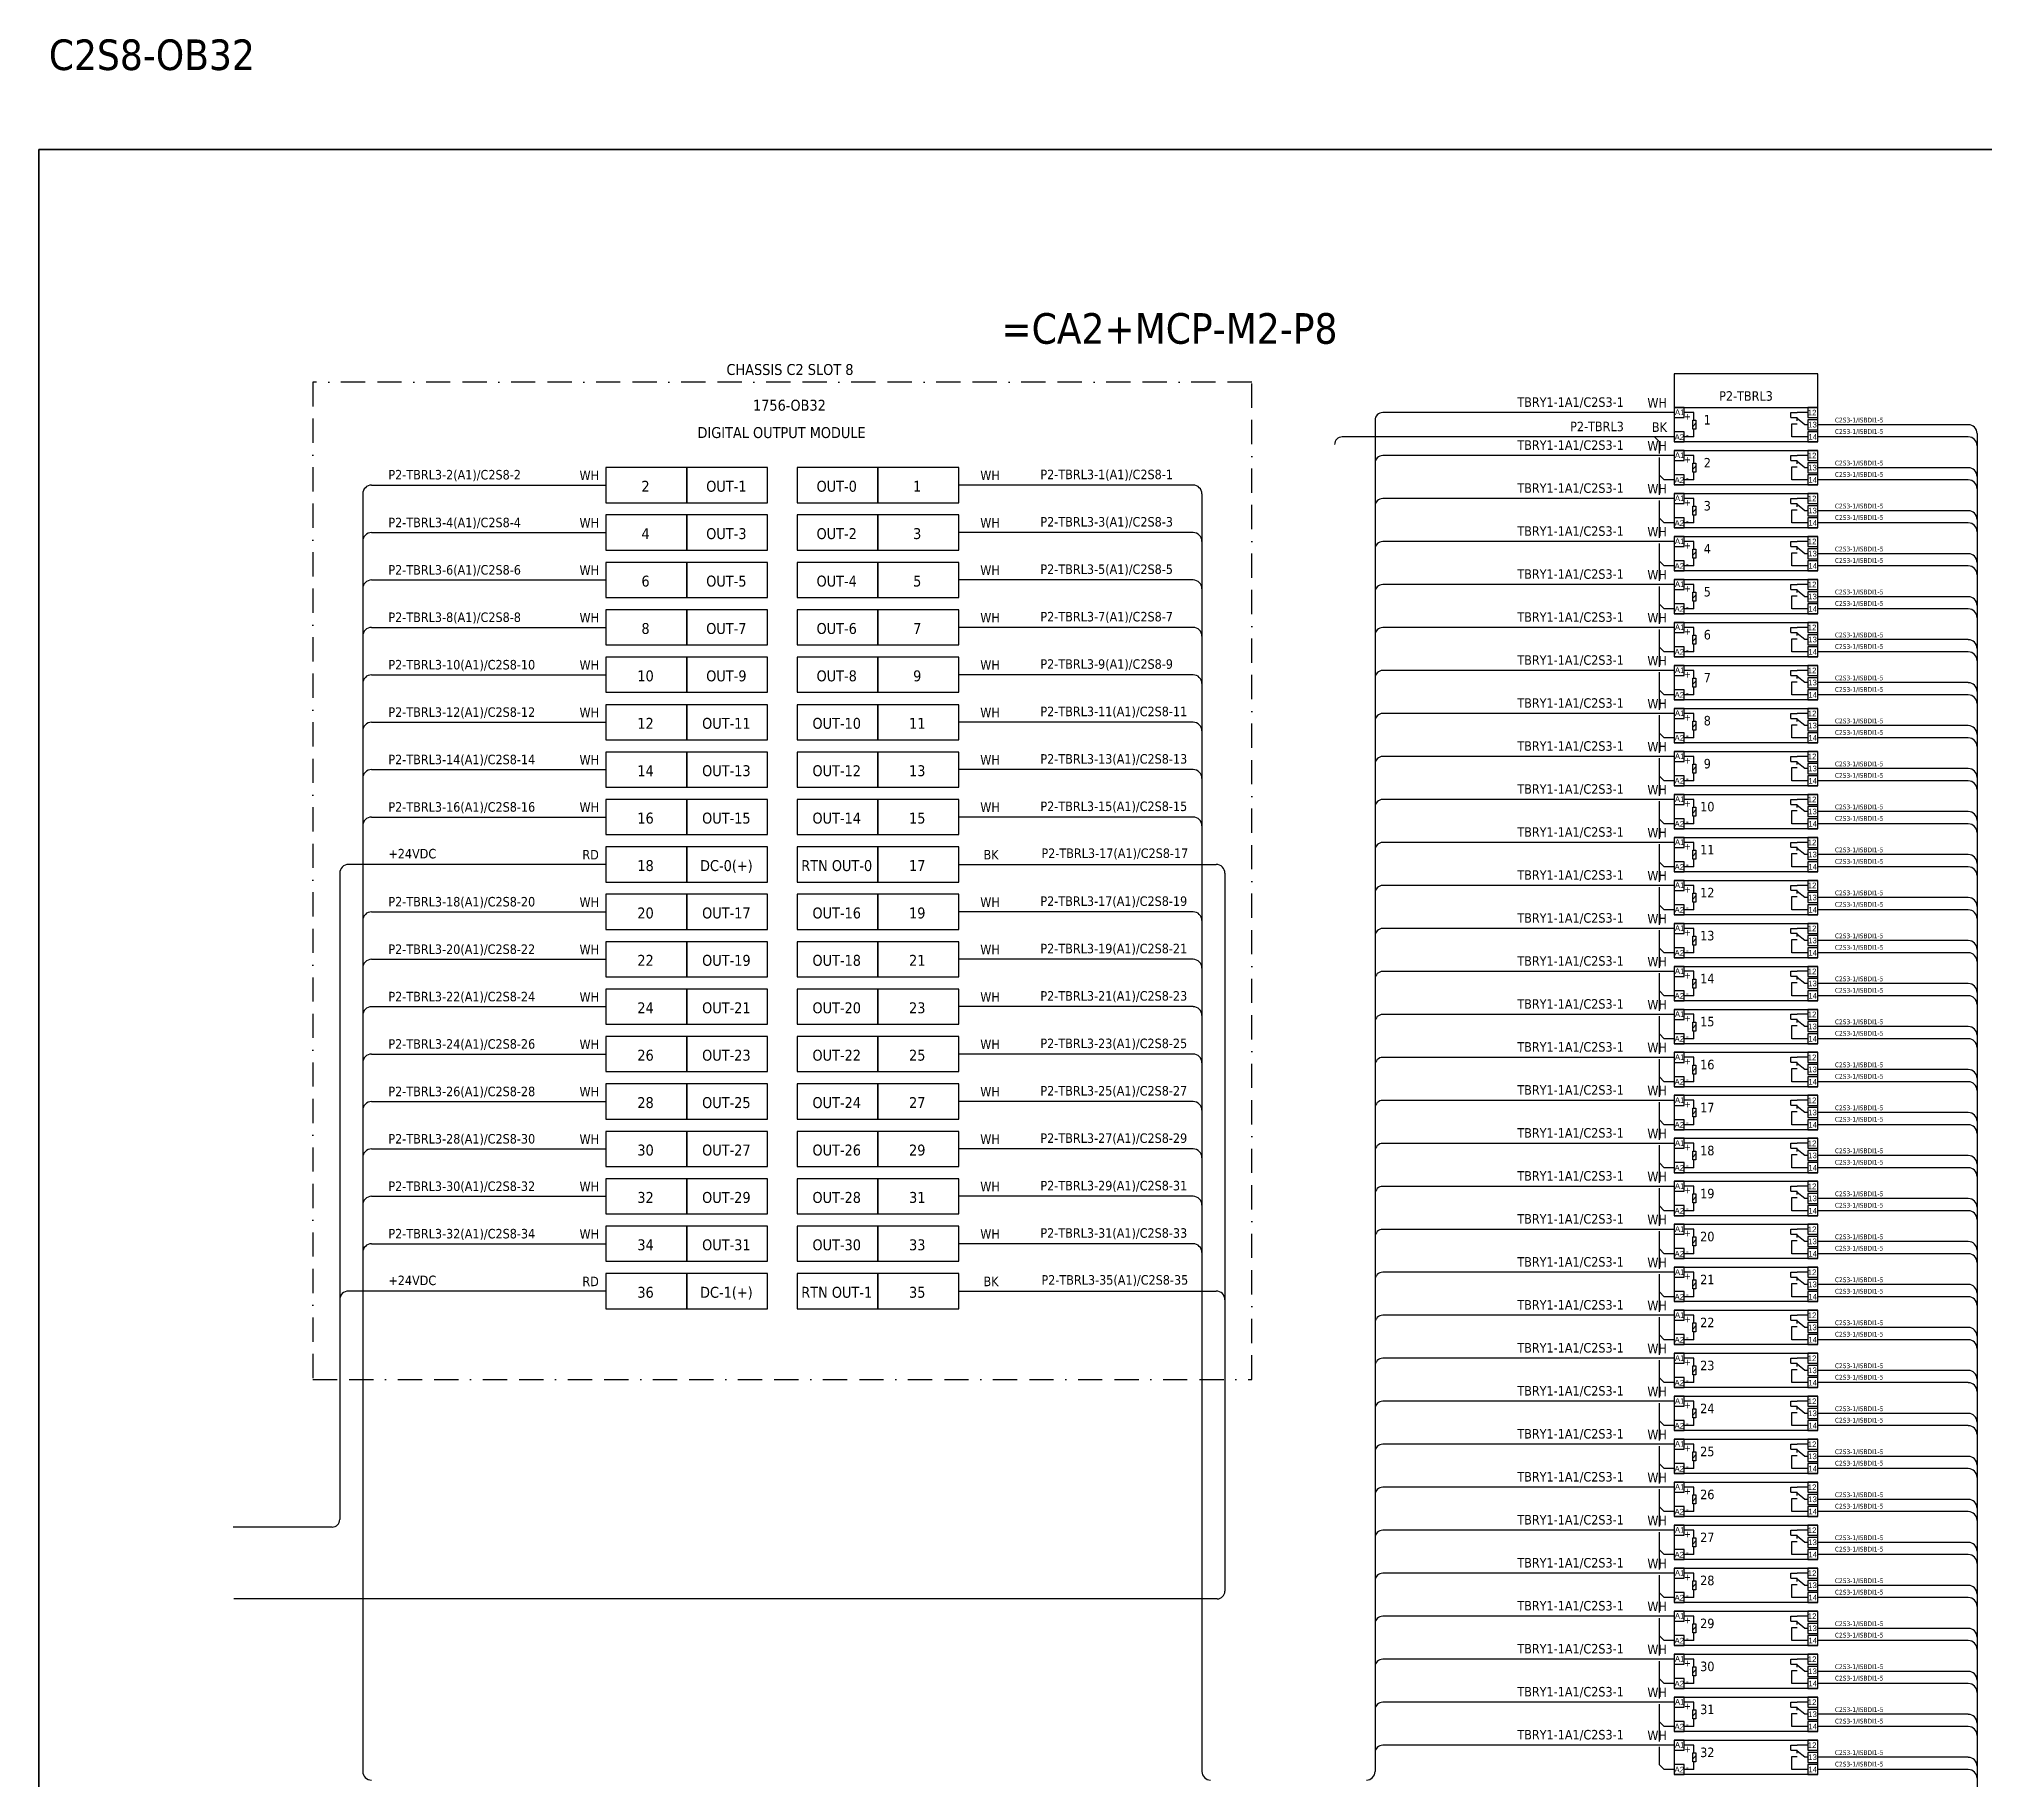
# Model space of a CAD drawing. Header units: millimetres. Extents: x 0 to 54213, y 0 to 2820.
# Drawn here: x 33546 to 35584, y 997 to 2820 of the extents above; entities that cross this region are included whole.
import ezdxf
from ezdxf.enums import TextEntityAlignment as Align

# ---------------------------------------------------------------- set-up
doc = ezdxf.new("R2010")
doc.units = ezdxf.units.MM
doc.linetypes.add('BORDERX2', pattern=[88.9, 25.4, -12.7, 25.4, -12.7, 0, -12.7])
doc.layers.add('HELPPOINT', color=7, linetype='Continuous')
doc.layers.add('x01001-FrameArea', color=2, linetype='BORDERX2')
doc.layers.add('IE-EQUIP', color=253, linetype='Continuous', lineweight=25)
doc.layers.add('IE-WIRE', color=7, linetype='Continuous', lineweight=25)
doc.styles.get("Standard").update_dxf_attribs({"font": 'arial.ttf'})
doc.styles.add('Tahoma', font='')
doc.styles.get('Tahoma').set_extended_font_data('Tahoma')

# ---------------------------------------------------------------- blocks, each defined once
blk = doc.blocks.new('xRY-SPDT-12')
at = {"color": 1, "ltscale": 25.4}
for p, q in [((0, 0), (0, -10.5)), ((10.4, 0), (0, 0)), ((0, 0), (150.3, 0)), ((0, 0), (0, -36)), ((10.4, -10.5), (10.4, 0)), ((140, 0), (140, -10.5)), ((150.3, 0), (140, 0)), ((150.3, -36), (150.3, 0)), ((150.3, -10.5), (150.3, 0)), ((150.3, -36), (150.3, 0)), ((0, -10.5), (10.4, -10.5)), ((20.7, -5.2), (10.4, -5.2)), ((22.8, -16.3), (19.4, -19.7)), ((20.7, -13.3), (20.7, -5.2)), ((122.2, -10.4), (122.2, -5.2)), ((122.2, -5.2), (128.9, -5.2)), ((122.2, -10.4), (128.9, -10.4)), ((123.2, -30.8), (123.2, -17)), ((123.2, -17), (128.9, -17)), ((140, -5.2), (128.9, -5.2)), ((128.9, -13.8), (128.9, -10.4)), ((136.9, -18), (128.9, -11.6)), ((140, -18), (136.9, -18)), ((140, -10.5), (150.3, -10.5)), ((140, -12.8), (140, -23.3)), ((150.3, -12.8), (140, -12.8)), ((150.3, -23.3), (150.3, -12.8)), ((0, -25.5), (0, -36)), ((10.4, -25.5), (0, -25.5)), ((0, -36), (10.4, -36)), ((150.3, -36), (0, -36)), ((10.4, -36), (10.4, -25.5)), ((20.7, -30.8), (10.4, -30.8)), ((20.7, -30.8), (20.7, -22.7)), ((140, -30.8), (123.2, -30.8)), ((140, -23.3), (150.3, -23.3)), ((140, -25.5), (140, -36)), ((150.3, -25.5), (140, -25.5)), ((140, -36), (150.3, -36)), ((150.3, -36), (150.3, -25.5))]:
    blk.add_line(p, q, dxfattribs=at)
blk.add_lwpolyline([(22.8, -22.7), (19.4, -22.7), (19.4, -13.3), (22.8, -13.3)], close=True, dxfattribs=at)
at = {"color": 1}
for s, p in [('A1', (5.8, -5)), ('12', (144.4, -5.3)), ('13', (144.8, -17.9)), ('A2', (5.4, -30.9)), ('14', (145, -30.8))]:
    blk.add_text(s, height=5.91, dxfattribs=at).set_placement(p, align=Align.MIDDLE_CENTER)
at = {"color": 1, "style": 'Tahoma'}
for s, p in [('+', (13.9, -9.3)), ('+', (13.9, -9.3)), ('-', (13.9, -28.2))]:
    blk.add_text(s, height=6.84, dxfattribs=at).set_placement(p, align=Align.MIDDLE_CENTER)
blk = doc.blocks.new('*U221')
at = {"layer": 'x01001-FrameArea'}
blk.add_blockref('xRY-SPDT-12', (-75.2, 18), dxfattribs=at)
blk = doc.blocks.new('*U231')
at = {"layer": 'x01001-FrameArea', "color": 0, "linetype": 'ByBlock', "lineweight": -2, "transparency": 16777216}
for p in [(0, 0), (0, -45), (0, -90), (0, -135), (0, -180), (0, -225), (0, -270), (0, -315), (0, -360), (0, -405), (0, -450), (0, -495), (0, -540), (0, -585), (0, -630), (0, -675), (0, -720), (0, -765), (0, -810), (0, -855), (0, -900), (0, -945), (0, -990), (0, -1035), (0, -1080), (0, -1125), (0, -1170), (0, -1215), (0, -1260), (0, -1305), (0, -1350), (0, -1395)]:
    blk.add_blockref('*U221', p, dxfattribs=at)
blk = doc.blocks.new('*U321')
at = {"color": 4, "style": 'Tahoma'}
for s, height, p in [('TBRY1-1A1/C2S3-1', 9.949, (36.2, -4.1)), ('WH', 9.95, (81.3, -4.8))]:
    blk.add_text(s, height=height, dxfattribs=at).set_placement(p, align=Align.RIGHT)
blk = doc.blocks.new('*U331')
at = {"layer": 'x01001-FrameArea', "color": 0, "linetype": 'ByBlock', "lineweight": -2, "transparency": 16777216}
for p in [(0, 0), (0, -45), (0, -90), (0, -135), (0, -180), (0, -225), (0, -270), (0, -315), (0, -360), (0, -405), (0, -450), (0, -495), (0, -540), (0, -585), (0, -630), (0, -675), (0, -720), (0, -765), (0, -810), (0, -855), (0, -900), (0, -945), (0, -990), (0, -1035), (0, -1080), (0, -1125), (0, -1170), (0, -1215), (0, -1260), (0, -1305), (0, -1350), (0, -1395)]:
    blk.add_blockref('*U321', p, dxfattribs=at)
blk = doc.blocks.new('*U361')
at = {"layer": 'IE-WIRE', "color": 4, "ltscale": 25.4}
for p, q in [((74.2, 7.2), (-83.4, 7.2)), ((74.2, -5.6), (-83.4, -5.6))]:
    blk.add_line(p, q, dxfattribs=at)
for centre in [(74.2, -2), (74.2, -14.8)]:
    blk.add_arc(centre, 9.17, 0, 90, dxfattribs=at)
at = {"color": 4, "style": 'Tahoma'}
for p in [(-65.4, 9.6), (-65.4, -2.4)]:
    blk.add_text('C2S3-1/ISBDI1-5', height=4.974, dxfattribs=at).set_placement(p)
blk = doc.blocks.new('*U371')
at = {"layer": 'x01001-FrameArea', "color": 0, "linetype": 'ByBlock', "lineweight": -2, "transparency": 16777216}
for p in [(0, 0), (0, -45), (0, -90), (0, -135), (0, -180), (0, -225), (0, -270), (0, -315), (0, -360), (0, -405), (0, -450), (0, -495), (0, -540), (0, -585), (0, -630), (0, -675), (0, -720), (0, -765), (0, -810), (0, -855), (0, -900), (0, -945), (0, -990), (0, -1035), (0, -1080), (0, -1125), (0, -1170), (0, -1215), (0, -1260), (0, -1305), (0, -1350), (0, -1395)]:
    blk.add_blockref('*U361', p, dxfattribs=at)

msp = doc.modelspace()

# ---------------------------------------------------------------- linework, layer by layer
for p, q in [((35237.7, 2403.2), (35242.7, 2398.2)), ((35242.7, 2385.8), (35242.7, 2398.2)), ((35242.7, 2342.5), (35242.7, 2381.8)), ((35247.7, 2358.2), (35242.7, 2363.2)), ((35258.1, 2358.2), (35247.7, 2358.2)), ((35242.7, 2297.5), (35242.7, 2336.8)), ((35247.7, 2313.2), (35242.7, 2318.2)), ((35258.1, 2313.2), (35247.7, 2313.2)), ((35242.7, 2252.5), (35242.7, 2291.8)), ((35247.7, 2268.2), (35242.7, 2273.2)), ((35258.1, 2268.2), (35247.7, 2268.2)), ((35242.7, 2207.5), (35242.7, 2246.8)), ((35247.7, 2223.2), (35242.7, 2228.2)), ((35258.1, 2223.2), (35247.7, 2223.2)), ((35242.7, 2162.5), (35242.7, 2201.8)), ((35247.7, 2178.2), (35242.7, 2183.2)), ((35258.1, 2178.2), (35247.7, 2178.2)), ((35242.7, 2117.5), (35242.7, 2156.8)), ((35247.7, 2133.2), (35242.7, 2138.2)), ((35258.1, 2133.2), (35247.7, 2133.2)), ((35242.7, 2072.5), (35242.7, 2111.8)), ((35247.7, 2088.2), (35242.7, 2093.2)), ((35258.1, 2088.2), (35247.7, 2088.2)), ((35242.7, 2027.5), (35242.7, 2066.8)), ((35247.7, 2043.2), (35242.7, 2048.2)), ((35258.1, 2043.2), (35247.7, 2043.2)), ((35242.7, 1982.5), (35242.7, 2021.8)), ((35247.7, 1998.2), (35242.7, 2003.2)), ((35258.1, 1998.2), (35247.7, 1998.2)), ((35242.7, 1937.5), (35242.7, 1976.8)), ((35247.7, 1953.2), (35242.7, 1958.2)), ((35258.1, 1953.2), (35247.7, 1953.2)), ((35242.7, 1892.5), (35242.7, 1931.8)), ((35247.7, 1908.2), (35242.7, 1913.2)), ((35258.1, 1908.2), (35247.7, 1908.2)), ((35242.7, 1847.5), (35242.7, 1886.8)), ((35247.7, 1863.2), (35242.7, 1868.2)), ((35258.1, 1863.2), (35247.7, 1863.2)), ((35242.7, 1802.5), (35242.7, 1841.8)), ((35247.7, 1818.2), (35242.7, 1823.2)), ((35258.1, 1818.2), (35247.7, 1818.2)), ((35242.7, 1757.5), (35242.7, 1796.8)), ((35247.7, 1773.2), (35242.7, 1778.2)), ((35258.1, 1773.2), (35247.7, 1773.2)), ((35242.7, 1712.5), (35242.7, 1751.8)), ((35247.7, 1728.2), (35242.7, 1733.2)), ((35258.1, 1728.2), (35247.7, 1728.2)), ((35242.7, 1667.5), (35242.7, 1706.8)), ((35247.7, 1683.2), (35242.7, 1688.2)), ((35258.1, 1683.2), (35247.7, 1683.2)), ((35242.7, 1622.5), (35242.7, 1661.8)), ((35247.7, 1638.2), (35242.7, 1643.2)), ((35258.1, 1638.2), (35247.7, 1638.2)), ((35242.7, 1577.5), (35242.7, 1616.8)), ((35247.7, 1593.2), (35242.7, 1598.2)), ((35258.1, 1593.2), (35247.7, 1593.2)), ((35242.7, 1532.5), (35242.7, 1571.8)), ((35247.7, 1548.2), (35242.7, 1553.2)), ((35258.1, 1548.2), (35247.7, 1548.2)), ((35242.7, 1487.5), (35242.7, 1526.8)), ((35247.7, 1503.2), (35242.7, 1508.2)), ((35258.1, 1503.2), (35247.7, 1503.2)), ((35242.7, 1442.5), (35242.7, 1481.8)), ((35247.7, 1458.2), (35242.7, 1463.2)), ((35258.1, 1458.2), (35247.7, 1458.2)), ((35242.7, 1397.5), (35242.7, 1436.8)), ((35247.7, 1413.2), (35242.7, 1418.2)), ((35258.1, 1413.2), (35247.7, 1413.2)), ((35242.7, 1352.5), (35242.7, 1391.8)), ((35247.7, 1368.2), (35242.7, 1373.2)), ((35258.1, 1368.2), (35247.7, 1368.2)), ((35242.7, 1307.5), (35242.7, 1346.8)), ((35247.7, 1323.2), (35242.7, 1328.2)), ((35258.1, 1323.2), (35247.7, 1323.2)), ((35242.7, 1262.5), (35242.7, 1301.8)), ((35247.7, 1278.2), (35242.7, 1283.2)), ((35258.1, 1278.2), (35247.7, 1278.2)), ((35242.7, 1217.5), (35242.7, 1256.8)), ((35247.7, 1233.2), (35242.7, 1238.2)), ((35258.1, 1233.2), (35247.7, 1233.2)), ((35242.7, 1172.5), (35242.7, 1211.8)), ((35247.7, 1188.2), (35242.7, 1193.2)), ((35258.1, 1188.2), (35247.7, 1188.2)), ((35242.7, 1127.5), (35242.7, 1166.8)), ((35247.7, 1143.2), (35242.7, 1148.2)), ((35258.1, 1143.2), (35247.7, 1143.2)), ((35242.7, 1082.5), (35242.7, 1121.8)), ((35247.7, 1098.2), (35242.7, 1103.2)), ((35258.1, 1098.2), (35247.7, 1098.2)), ((35242.7, 1037.5), (35242.7, 1076.8)), ((35247.7, 1053.2), (35242.7, 1058.2)), ((35258.1, 1053.2), (35247.7, 1053.2)), ((35242.7, 1013.2), (35242.7, 1031.8)), ((35247.7, 1008.2), (35242.7, 1013.2)), ((35258.1, 1008.2), (35247.7, 1008.2))]:
    msp.add_line(p, q)
at = {"color": 1, "ltscale": 25.4}
for p, q in [((34139.8, 1955.7), (33870.4, 1955.7)), ((33861.3, 1946.5), (33861.3, 1270))]:
    msp.add_line(p, q, dxfattribs=at)
at = {"color": 4, "ltscale": 25.4}
msp.add_lwpolyline([(35258.1, 2434), (35408.4, 2434), (35408.4, 2469.2), (35258.1, 2469.2)], close=True, dxfattribs=at)
at = {"color": 1, "ltscale": 25.4}
msp.add_arc((33870.4, 1946.5), 9.14, 90, 180, dxfattribs=at)
at = {"layer": 'HELPPOINT', "color": 4, "lineweight": 35}
for p, q in [((33546.4, 0), (33546.4, 2704.2)), ((33546.4, 2704.2), (37439.7, 2704.2)), ((33546.4, 0), (33546.4, 2704.2)), ((33546.4, 2704.2), (37439.7, 2704.2))]:
    msp.add_line(p, q, dxfattribs=at)
at = {"layer": 'IE-EQUIP', "linetype": 'Continuous', "ltscale": 25.4}
for points in [[(34139.8, 2334.4), (34224.5, 2334.4), (34224.5, 2371.1), (34139.8, 2371.1)], [(34224.5, 2334.4), (34309.1, 2334.4), (34309.1, 2371.1), (34224.5, 2371.1)], [(34340, 2334.4), (34424.6, 2334.4), (34424.6, 2371.1), (34340, 2371.1)], [(34424.6, 2334.4), (34509.3, 2334.4), (34509.3, 2371.1), (34424.6, 2371.1)], [(34139.8, 2284.8), (34224.5, 2284.8), (34224.5, 2321.5), (34139.8, 2321.5)], [(34224.5, 2284.8), (34309.1, 2284.8), (34309.1, 2321.5), (34224.5, 2321.5)], [(34340, 2284.8), (34424.6, 2284.8), (34424.6, 2321.5), (34340, 2321.5)], [(34424.6, 2284.8), (34509.3, 2284.8), (34509.3, 2321.5), (34424.6, 2321.5)], [(34139.8, 2235.1), (34224.5, 2235.1), (34224.5, 2271.8), (34139.8, 2271.8)], [(34224.5, 2235.1), (34309.1, 2235.1), (34309.1, 2271.8), (34224.5, 2271.8)], [(34340, 2235.1), (34424.6, 2235.1), (34424.6, 2271.8), (34340, 2271.8)], [(34424.6, 2235.1), (34509.3, 2235.1), (34509.3, 2271.8), (34424.6, 2271.8)], [(34139.8, 2185.5), (34224.5, 2185.5), (34224.5, 2222.2), (34139.8, 2222.2)], [(34224.5, 2185.5), (34309.1, 2185.5), (34309.1, 2222.2), (34224.5, 2222.2)], [(34340, 2185.5), (34424.6, 2185.5), (34424.6, 2222.2), (34340, 2222.2)], [(34424.6, 2185.5), (34509.3, 2185.5), (34509.3, 2222.2), (34424.6, 2222.2)], [(34139.8, 2135.9), (34224.5, 2135.9), (34224.5, 2172.6), (34139.8, 2172.6)], [(34224.5, 2135.9), (34309.1, 2135.9), (34309.1, 2172.6), (34224.5, 2172.6)], [(34340, 2135.9), (34424.6, 2135.9), (34424.6, 2172.6), (34340, 2172.6)], [(34424.6, 2135.9), (34509.3, 2135.9), (34509.3, 2172.6), (34424.6, 2172.6)], [(34139.8, 2086.2), (34224.5, 2086.2), (34224.5, 2122.9), (34139.8, 2122.9)], [(34224.5, 2086.2), (34309.1, 2086.2), (34309.1, 2122.9), (34224.5, 2122.9)], [(34340, 2086.2), (34424.6, 2086.2), (34424.6, 2122.9), (34340, 2122.9)], [(34424.6, 2086.2), (34509.3, 2086.2), (34509.3, 2122.9), (34424.6, 2122.9)], [(34139.8, 2036.6), (34224.5, 2036.6), (34224.5, 2073.3), (34139.8, 2073.3)], [(34224.5, 2036.6), (34309.1, 2036.6), (34309.1, 2073.3), (34224.5, 2073.3)], [(34340, 2036.6), (34424.6, 2036.6), (34424.6, 2073.3), (34340, 2073.3)], [(34424.6, 2036.6), (34509.3, 2036.6), (34509.3, 2073.3), (34424.6, 2073.3)], [(34139.8, 1987), (34224.5, 1987), (34224.5, 2023.7), (34139.8, 2023.7)], [(34224.5, 1987), (34309.1, 1987), (34309.1, 2023.7), (34224.5, 2023.7)], [(34340, 1987), (34424.6, 1987), (34424.6, 2023.7), (34340, 2023.7)], [(34424.6, 1987), (34509.3, 1987), (34509.3, 2023.7), (34424.6, 2023.7)], [(34139.8, 1937.3), (34224.5, 1937.3), (34224.5, 1974), (34139.8, 1974)], [(34224.5, 1937.3), (34309.1, 1937.3), (34309.1, 1974), (34224.5, 1974)], [(34340, 1937.3), (34424.6, 1937.3), (34424.6, 1974), (34340, 1974)], [(34424.6, 1937.3), (34509.3, 1937.3), (34509.3, 1974), (34424.6, 1974)], [(34139.8, 1887.7), (34224.5, 1887.7), (34224.5, 1924.4), (34139.8, 1924.4)], [(34224.5, 1887.7), (34309.1, 1887.7), (34309.1, 1924.4), (34224.5, 1924.4)], [(34340, 1887.7), (34424.6, 1887.7), (34424.6, 1924.4), (34340, 1924.4)], [(34424.6, 1887.7), (34509.3, 1887.7), (34509.3, 1924.4), (34424.6, 1924.4)], [(34139.8, 1838.1), (34224.5, 1838.1), (34224.5, 1874.8), (34139.8, 1874.8)], [(34224.5, 1838.1), (34309.1, 1838.1), (34309.1, 1874.8), (34224.5, 1874.8)], [(34340, 1838.1), (34424.6, 1838.1), (34424.6, 1874.8), (34340, 1874.8)], [(34424.6, 1838.1), (34509.3, 1838.1), (34509.3, 1874.8), (34424.6, 1874.8)], [(34139.8, 1788.4), (34224.5, 1788.4), (34224.5, 1825.1), (34139.8, 1825.1)], [(34224.5, 1788.4), (34309.1, 1788.4), (34309.1, 1825.1), (34224.5, 1825.1)], [(34340, 1788.4), (34424.6, 1788.4), (34424.6, 1825.1), (34340, 1825.1)], [(34424.6, 1788.4), (34509.3, 1788.4), (34509.3, 1825.1), (34424.6, 1825.1)], [(34139.8, 1738.8), (34224.5, 1738.8), (34224.5, 1775.5), (34139.8, 1775.5)], [(34224.5, 1738.8), (34309.1, 1738.8), (34309.1, 1775.5), (34224.5, 1775.5)], [(34340, 1738.8), (34424.6, 1738.8), (34424.6, 1775.5), (34340, 1775.5)], [(34424.6, 1738.8), (34509.3, 1738.8), (34509.3, 1775.5), (34424.6, 1775.5)], [(34139.8, 1689.2), (34224.5, 1689.2), (34224.5, 1725.9), (34139.8, 1725.9)], [(34224.5, 1689.2), (34309.1, 1689.2), (34309.1, 1725.9), (34224.5, 1725.9)], [(34340, 1689.2), (34424.6, 1689.2), (34424.6, 1725.9), (34340, 1725.9)], [(34424.6, 1689.2), (34509.3, 1689.2), (34509.3, 1725.9), (34424.6, 1725.9)], [(34139.8, 1639.5), (34224.5, 1639.5), (34224.5, 1676.2), (34139.8, 1676.2)], [(34224.5, 1639.5), (34309.1, 1639.5), (34309.1, 1676.2), (34224.5, 1676.2)], [(34340, 1639.5), (34424.6, 1639.5), (34424.6, 1676.2), (34340, 1676.2)], [(34424.6, 1639.5), (34509.3, 1639.5), (34509.3, 1676.2), (34424.6, 1676.2)], [(34139.8, 1589.9), (34224.5, 1589.9), (34224.5, 1626.6), (34139.8, 1626.6)], [(34224.5, 1589.9), (34309.1, 1589.9), (34309.1, 1626.6), (34224.5, 1626.6)], [(34340, 1589.9), (34424.6, 1589.9), (34424.6, 1626.6), (34340, 1626.6)], [(34424.6, 1589.9), (34509.3, 1589.9), (34509.3, 1626.6), (34424.6, 1626.6)], [(34139.8, 1540.3), (34224.5, 1540.3), (34224.5, 1577), (34139.8, 1577)], [(34224.5, 1540.3), (34309.1, 1540.3), (34309.1, 1577), (34224.5, 1577)], [(34340, 1540.3), (34424.6, 1540.3), (34424.6, 1577), (34340, 1577)], [(34424.6, 1540.3), (34509.3, 1540.3), (34509.3, 1577), (34424.6, 1577)], [(34139.8, 1490.6), (34224.5, 1490.6), (34224.5, 1527.3), (34139.8, 1527.3)], [(34224.5, 1490.6), (34309.1, 1490.6), (34309.1, 1527.3), (34224.5, 1527.3)], [(34340, 1490.6), (34424.6, 1490.6), (34424.6, 1527.3), (34340, 1527.3)], [(34424.6, 1490.6), (34509.3, 1490.6), (34509.3, 1527.3), (34424.6, 1527.3)]]:
    msp.add_lwpolyline(points, close=True, dxfattribs=at)
at = {"layer": 'IE-WIRE', "color": 4, "ltscale": 25.4}
for p, q in [((35258.1, 2428.7), (34953, 2428.7)), ((34945, 2420.7), (34945, 1006.3)), ((35575.2, 2406.8), (35575.2, 927.2)), ((35258.1, 2383.7), (34953, 2383.7)), ((33885.4, 2343.6), (33885.4, 1006.3)), ((33894.6, 2352.7), (34139.8, 2352.7)), ((34754.6, 2352.7), (34509.3, 2352.7)), ((34763.7, 2343.6), (34763.7, 1006.3)), ((35258.1, 2338.7), (34953, 2338.7)), ((33894.6, 2303.1), (34139.8, 2303.1)), ((34754.6, 2303.1), (34509.3, 2303.1)), ((35258.1, 2293.7), (34953, 2293.7)), ((33894.6, 2253.5), (34139.8, 2253.5)), ((34754.6, 2253.5), (34509.3, 2253.5)), ((35258.1, 2248.7), (34953, 2248.7)), ((33894.6, 2203.8), (34139.8, 2203.8)), ((34754.6, 2203.8), (34509.3, 2203.8)), ((35258.1, 2203.7), (34953, 2203.7)), ((33894.6, 2154.2), (34139.8, 2154.2)), ((34754.6, 2154.2), (34509.3, 2154.2)), ((35258.1, 2158.7), (34953, 2158.7)), ((33894.6, 2104.6), (34139.8, 2104.6)), ((34754.6, 2104.6), (34509.3, 2104.6)), ((35258.1, 2113.7), (34953, 2113.7)), ((35258.1, 2068.7), (34953, 2068.7)), ((33894.6, 2055), (34139.8, 2055)), ((34754.6, 2055), (34509.3, 2055)), ((35258.1, 2023.7), (34953, 2023.7)), ((33894.6, 2005.3), (34139.8, 2005.3)), ((34754.6, 2005.3), (34509.3, 2005.3)), ((35258.1, 1978.7), (34953, 1978.7)), ((35258.1, 1933.7), (34953, 1933.7)), ((33894.6, 1906.1), (34139.8, 1906.1)), ((34754.6, 1906.1), (34509.3, 1906.1)), ((35258.1, 1888.7), (34953, 1888.7)), ((33894.6, 1856.4), (34139.8, 1856.4)), ((34754.6, 1856.4), (34509.3, 1856.4)), ((35258.1, 1843.7), (34953, 1843.7)), ((33894.6, 1806.8), (34139.8, 1806.8)), ((34754.6, 1806.8), (34509.3, 1806.8)), ((35258.1, 1798.7), (34953, 1798.7)), ((33894.6, 1757.2), (34139.8, 1757.2)), ((34754.6, 1757.2), (34509.3, 1757.2)), ((35258.1, 1753.7), (34953, 1753.7)), ((33894.6, 1707.5), (34139.8, 1707.5)), ((34754.6, 1707.5), (34509.3, 1707.5)), ((35258.1, 1708.7), (34953, 1708.7)), ((33894.6, 1657.9), (34139.8, 1657.9)), ((34754.6, 1657.9), (34509.3, 1657.9)), ((35258.1, 1663.7), (34953, 1663.7)), ((35258.1, 1618.7), (34953, 1618.7)), ((33894.6, 1608.3), (34139.8, 1608.3)), ((34754.6, 1608.3), (34509.3, 1608.3)), ((35258.1, 1573.7), (34953, 1573.7)), ((33894.6, 1558.6), (34139.8, 1558.6)), ((34754.6, 1558.6), (34509.3, 1558.6)), ((35258.1, 1528.7), (34953, 1528.7)), ((35258.1, 1483.7), (34953, 1483.7)), ((35258.1, 1438.7), (34953, 1438.7)), ((35258.1, 1393.7), (34953, 1393.7)), ((35258.1, 1348.7), (34953, 1348.7)), ((35258.1, 1303.7), (34953, 1303.7)), ((35258.1, 1258.7), (34953, 1258.7)), ((35258.1, 1213.7), (34953, 1213.7)), ((35258.1, 1168.7), (34953, 1168.7)), ((35258.1, 1123.7), (34953, 1123.7)), ((35258.1, 1078.7), (34953, 1078.7)), ((35258.1, 1033.7), (34953, 1033.7))]:
    msp.add_line(p, q, dxfattribs=at)
at = {"layer": 'IE-WIRE', "ltscale": 25.4}
msp.add_line((35258.1, 2403.2), (34910.7, 2403.2), dxfattribs=at)
at = {"layer": 'IE-WIRE', "color": 7, "ltscale": 25.4}
for p, q in [((34509.3, 1955.7), (34778.7, 1955.7)), ((34787.8, 1946.5), (34787.8, 1194.9)), ((34509.3, 1509), (34778.7, 1509)), ((34779.8, 1186.9), (33750.5, 1186.9))]:
    msp.add_line(p, q, dxfattribs=at)
at = {"layer": 'IE-WIRE', "color": 1, "ltscale": 25.4}
for p, q in [((34139.8, 1509), (33870.4, 1509)), ((33853.3, 1262), (33749.8, 1262))]:
    msp.add_line(p, q, dxfattribs=at)
at = {"layer": 'IE-WIRE', "color": 4, "ltscale": 25.4}
for centre, radius, start, end in [((34953, 2420.7), 8, 90, 180), ((34953, 2375.7), 8, 90, 180), ((33894.6, 2343.6), 9.17, 90, 180), ((34754.6, 2343.6), 9.17, 0, 90), ((34953, 2330.7), 8, 90, 180), ((33894.6, 2293.9), 9.17, 90, 180), ((34754.6, 2293.9), 9.17, 0, 90), ((34953, 2285.7), 8, 90, 180), ((33894.6, 2244.3), 9.17, 90, 180), ((34754.6, 2244.3), 9.17, 0, 90), ((34953, 2240.7), 8, 90, 180), ((33894.6, 2194.7), 9.17, 90, 180), ((34754.6, 2194.7), 9.17, 0, 90), ((34953, 2195.7), 8, 90, 180), ((33894.6, 2145), 9.17, 90, 180), ((34754.6, 2145), 9.17, 0, 90), ((34953, 2150.7), 8, 90, 180), ((33894.6, 2095.4), 9.17, 90, 180), ((34754.6, 2095.4), 9.17, 0, 90), ((34953, 2105.7), 8, 90, 180), ((34953, 2060.7), 8, 90, 180), ((33894.6, 2045.8), 9.17, 90, 180), ((34754.6, 2045.8), 9.17, 0, 90), ((34953, 2015.7), 8, 90, 180), ((33894.6, 1996.1), 9.17, 90, 180), ((34754.6, 1996.1), 9.17, 0, 90), ((34953, 1970.7), 8, 90, 180), ((34953, 1925.7), 8, 90, 180), ((33894.6, 1896.9), 9.17, 90, 180), ((34754.6, 1896.9), 9.17, 0, 90), ((34953, 1880.7), 8, 90, 180), ((33894.6, 1847.2), 9.17, 90, 180), ((34754.6, 1847.2), 9.17, 0, 90), ((34953, 1835.7), 8, 90, 180), ((33894.6, 1797.6), 9.17, 90, 180), ((34754.6, 1797.6), 9.17, 0, 90), ((34953, 1790.7), 8, 90, 180), ((33894.6, 1748), 9.17, 90, 180), ((34754.6, 1748), 9.17, 0, 90), ((34953, 1745.7), 8, 90, 180), ((33894.6, 1698.3), 9.17, 90, 180), ((34754.6, 1698.3), 9.17, 0, 90), ((34953, 1700.7), 8, 90, 180), ((33894.6, 1648.7), 9.17, 90, 180), ((34754.6, 1648.7), 9.17, 0, 90), ((34953, 1655.7), 8, 90, 180), ((34953, 1610.7), 8, 90, 180), ((33894.6, 1599.1), 9.17, 90, 180), ((34754.6, 1599.1), 9.17, 0, 90), ((34953, 1565.7), 8, 90, 180), ((33894.6, 1549.4), 9.17, 90, 180), ((34754.6, 1549.4), 9.17, 0, 90), ((34953, 1520.7), 8, 90, 180), ((34953, 1475.7), 8, 90, 180), ((34953, 1430.7), 8, 90, 180), ((34953, 1385.7), 8, 90, 180), ((34953, 1340.7), 8, 90, 180), ((34953, 1295.7), 8, 90, 180), ((34953, 1250.7), 8, 90, 180), ((34953, 1205.7), 8, 90, 180), ((34953, 1160.7), 8, 90, 180), ((34953, 1115.7), 8, 90, 180), ((34953, 1070.7), 8, 90, 180), ((34953, 1025.7), 8, 90, 180)]:
    msp.add_arc(centre, radius, start, end, dxfattribs=at)
at = {"layer": 'IE-WIRE', "ltscale": 25.4}
msp.add_arc((34910.7, 2395.2), 8, 90, 180, dxfattribs=at)
at = {"layer": 'IE-WIRE', "color": 7, "ltscale": 25.4}
for centre, radius, start, end in [((34778.7, 1946.5), 9.14, 0, 90), ((34778.7, 1499.9), 9.14, 0, 90), ((34779.8, 1194.9), 8, 270, 360)]:
    msp.add_arc(centre, radius, start, end, dxfattribs=at)
at = {"layer": 'IE-WIRE', "color": 1, "ltscale": 25.4}
for centre, radius, start, end in [((33870.4, 1499.9), 9.14, 90, 180), ((33853.3, 1270), 8, 270, 0)]:
    msp.add_arc(centre, radius, start, end, dxfattribs=at)
at = {"layer": 'IE-WIRE', "color": 4}
for centre, start, end in [((33894.5, 1006.3), 180, 270), ((34772.9, 1006.3), 180, 270), ((34935.9, 1006.3), 270, 0)]:
    msp.add_arc(centre, 9.14, start, end, dxfattribs=at)
at = {"layer": 'x01001-FrameArea'}
msp.add_lwpolyline([(33833.1, 1416.6), (34816.1, 1416.6), (34816.1, 2460.5), (33833.1, 2460.5)], close=True, dxfattribs=at)

# ---------------------------------------------------------------- block references
for name, p in [('*U331', (35169.2, 2438.8)), ('*U231', (35333.3, 2416)), ('*U371', (35491.8, 2408.8))]:
    msp.add_blockref(name, p, dxfattribs=at)

# ---------------------------------------------------------------- texts
at = {"color": 2, "style": 'Tahoma'}
msp.add_text('C2S8-OB32', height=32, dxfattribs=at).set_placement((33556.8, 2787.3))
for s, height, p in [('=CA2+MCP-M2-P8', 32, (34729.8, 2516.8)), ('CHASSIS C2 SLOT 8', 11.441, (34332.6, 2473.8)), ('1756-OB32', 11.44, (34332, 2436.4)), ('DIGITAL OUTPUT MODULE', 11.441, (34323.8, 2407.8)), ('2', 11.4, (34181.4, 2351.6)), ('OUT-1', 11.44, (34266, 2351.6)), ('OUT-0', 11.44, (34381.5, 2351.6)), ('1', 11.4, (34465.8, 2351.6)), ('4', 11.4, (34181.4, 2302)), ('OUT-3', 11.44, (34266, 2302)), ('OUT-2', 11.44, (34381.5, 2302)), ('3', 11.4, (34465.8, 2302)), ('6', 11.4, (34181.4, 2252.3)), ('OUT-5', 11.44, (34266, 2252.3)), ('OUT-4', 11.44, (34381.5, 2252.3)), ('5', 11.4, (34465.8, 2252.3)), ('8', 11.4, (34181.4, 2202.7)), ('OUT-7', 11.44, (34266, 2202.7)), ('OUT-6', 11.44, (34381.5, 2202.7)), ('7', 11.4, (34465.8, 2202.7)), ('10', 11.44, (34181.4, 2153.1)), ('OUT-9', 11.44, (34266, 2153.1)), ('OUT-8', 11.44, (34381.5, 2153.1)), ('9', 11.4, (34465.8, 2153.1)), ('12', 11.44, (34181.4, 2103.4)), ('OUT-11', 11.44, (34266, 2103.4)), ('OUT-10', 11.44, (34381.5, 2103.4)), ('11', 11.44, (34465.8, 2103.4)), ('14', 11.44, (34181.4, 2053.8)), ('OUT-13', 11.44, (34266, 2053.8)), ('OUT-12', 11.44, (34381.5, 2053.8)), ('13', 11.44, (34465.8, 2053.8)), ('16', 11.44, (34181.4, 2004.2)), ('OUT-15', 11.44, (34266, 2004.2)), ('OUT-14', 11.44, (34381.5, 2004.2)), ('15', 11.44, (34465.8, 2004.2)), ('18', 11.44, (34181.4, 1954.5)), ('DC-0(+)', 11.44, (34266, 1954.5)), ('RTN OUT-0', 11.44, (34381.5, 1954.5)), ('17', 11.44, (34465.8, 1954.5)), ('20', 11.44, (34181.4, 1904.9)), ('OUT-17', 11.44, (34266, 1904.9)), ('OUT-16', 11.44, (34381.5, 1904.9)), ('19', 11.44, (34465.8, 1904.9)), ('22', 11.44, (34181.4, 1855.3)), ('OUT-19', 11.44, (34266, 1855.3)), ('OUT-18', 11.44, (34381.5, 1855.3)), ('21', 11.44, (34465.8, 1855.3)), ('24', 11.44, (34181.4, 1805.6)), ('OUT-21', 11.44, (34266, 1805.6)), ('OUT-20', 11.44, (34381.5, 1805.6)), ('23', 11.44, (34465.8, 1805.6)), ('26', 11.44, (34181.4, 1756)), ('OUT-23', 11.44, (34266, 1756)), ('OUT-22', 11.44, (34381.5, 1756)), ('25', 11.44, (34465.8, 1756)), ('28', 11.44, (34181.4, 1706.4)), ('OUT-25', 11.44, (34266, 1706.4)), ('OUT-24', 11.44, (34381.5, 1706.4)), ('27', 11.44, (34465.8, 1706.4)), ('30', 11.44, (34181.4, 1656.7)), ('OUT-27', 11.44, (34266, 1656.7)), ('OUT-26', 11.44, (34381.5, 1656.7)), ('29', 11.44, (34465.8, 1656.7)), ('32', 11.44, (34181.4, 1607.1)), ('OUT-29', 11.44, (34266, 1607.1)), ('OUT-28', 11.44, (34381.5, 1607.1)), ('31', 11.44, (34465.8, 1607.1)), ('34', 11.44, (34181.4, 1557.5)), ('OUT-31', 11.44, (34266, 1557.5)), ('OUT-30', 11.44, (34381.5, 1557.5)), ('33', 11.44, (34465.8, 1557.5)), ('36', 11.44, (34181.4, 1507.8)), ('DC-1(+)', 11.44, (34266, 1507.8)), ('RTN OUT-1', 11.44, (34381.5, 1507.8)), ('35', 11.44, (34465.8, 1507.8))]:
    msp.add_text(s, height=height, dxfattribs=at).set_placement(p, align=Align.MIDDLE_CENTER)
at = {"color": 4, "style": 'Tahoma'}
for s, p in [('P2-TBRL3', (35333.3, 2446.1)), ('1', (35292.8, 2421.2)), ('2', (35292.8, 2376.2)), ('3', (35292.8, 2331.2)), ('4', (35292.8, 2286.2)), ('5', (35292.8, 2241.2)), ('6', (35292.8, 2196.2)), ('7', (35292.8, 2151.2)), ('8', (35292.8, 2106.2)), ('9', (35292.8, 2061.2)), ('10', (35292.8, 2016.2)), ('11', (35292.8, 1971.2)), ('12', (35292.8, 1926.2)), ('13', (35292.8, 1881.2)), ('14', (35292.8, 1836.2)), ('15', (35292.8, 1791.2)), ('16', (35292.8, 1746.2)), ('17', (35292.8, 1701.2)), ('18', (35292.8, 1656.2)), ('19', (35292.8, 1611.2)), ('20', (35292.8, 1566.2)), ('21', (35292.8, 1521.2)), ('22', (35292.8, 1476.2)), ('23', (35292.8, 1431.2)), ('24', (35292.8, 1386.2)), ('25', (35292.8, 1341.2)), ('26', (35292.8, 1296.2)), ('27', (35292.8, 1251.2)), ('28', (35292.8, 1206.2)), ('29', (35292.8, 1161.2)), ('30', (35292.8, 1116.2)), ('31', (35292.8, 1071.2)), ('32', (35292.8, 1026.2))]:
    msp.add_text(s, height=9.95, dxfattribs=at).set_placement(p, align=Align.MIDDLE_CENTER)
at = {"style": 'Tahoma'}
for s, p in [('P2-TBRL3', (35205.4, 2409.2)), ('BK', (35250.6, 2408.5))]:
    msp.add_text(s, height=9.95, dxfattribs=at).set_placement(p, align=Align.RIGHT)
at = {"color": 4, "style": 'Tahoma'}
for s, height, p in [('P2-TBRL3-2(A1)/C2S8-2', 9.949, (33912.2, 2358.7)), ('WH', 9.95, (34112.3, 2358)), ('WH', 9.95, (34531.8, 2358)), ('P2-TBRL3-1(A1)/C2S8-1', 9.949, (34594.7, 2359)), ('P2-TBRL3-4(A1)/C2S8-4', 9.949, (33912.2, 2308.7)), ('WH', 9.95, (34112.3, 2308.4)), ('WH', 9.95, (34531.8, 2308.4)), ('P2-TBRL3-3(A1)/C2S8-3', 9.949, (34594.7, 2309.4)), ('P2-TBRL3-6(A1)/C2S8-6', 9.949, (33912.2, 2259.1)), ('WH', 9.95, (34112.3, 2258.7)), ('WH', 9.95, (34531.8, 2258.7)), ('P2-TBRL3-5(A1)/C2S8-5', 9.949, (34594.7, 2259.8)), ('P2-TBRL3-8(A1)/C2S8-8', 9.949, (33912.2, 2209.5)), ('WH', 9.95, (34112.3, 2209.1)), ('WH', 9.95, (34531.8, 2209.1)), ('P2-TBRL3-7(A1)/C2S8-7', 9.949, (34594.7, 2210.1)), ('P2-TBRL3-10(A1)/C2S8-10', 9.949, (33912.2, 2159.8)), ('WH', 9.95, (34112.3, 2159.5)), ('WH', 9.95, (34531.8, 2159.5)), ('P2-TBRL3-9(A1)/C2S8-9', 9.949, (34594.7, 2160.5)), ('P2-TBRL3-12(A1)/C2S8-12', 9.949, (33912.2, 2110.2)), ('WH', 9.95, (34112.3, 2109.8)), ('WH', 9.95, (34531.8, 2109.8)), ('P2-TBRL3-11(A1)/C2S8-11', 9.949, (34594.7, 2110.9)), ('P2-TBRL3-14(A1)/C2S8-14', 9.949, (33912.2, 2060.6)), ('WH', 9.95, (34112.3, 2060.2)), ('WH', 9.95, (34531.8, 2060.2)), ('P2-TBRL3-13(A1)/C2S8-13', 9.949, (34594.7, 2061.2)), ('P2-TBRL3-16(A1)/C2S8-16', 9.949, (33912.2, 2010.9)), ('WH', 9.95, (34112.3, 2010.6)), ('WH', 9.95, (34531.8, 2010.6)), ('P2-TBRL3-15(A1)/C2S8-15', 9.949, (34594.7, 2011.6)), ('P2-TBRL3-18(A1)/C2S8-20', 9.949, (33912.2, 1911.7)), ('WH', 9.95, (34112.3, 1911.3)), ('WH', 9.95, (34531.8, 1911.3)), ('P2-TBRL3-17(A1)/C2S8-19', 9.949, (34594.7, 1912.3)), ('P2-TBRL3-20(A1)/C2S8-22', 9.949, (33912.2, 1862)), ('WH', 9.95, (34112.3, 1861.7)), ('WH', 9.95, (34531.8, 1861.7)), ('P2-TBRL3-19(A1)/C2S8-21', 9.949, (34594.7, 1862.7)), ('P2-TBRL3-22(A1)/C2S8-24', 9.949, (33912.2, 1812.4)), ('WH', 9.95, (34112.3, 1812)), ('WH', 9.95, (34531.8, 1812)), ('P2-TBRL3-21(A1)/C2S8-23', 9.949, (34594.7, 1813.1)), ('P2-TBRL3-24(A1)/C2S8-26', 9.949, (33912.2, 1762.8)), ('WH', 9.95, (34112.3, 1762.4)), ('WH', 9.95, (34531.8, 1762.4)), ('P2-TBRL3-23(A1)/C2S8-25', 9.949, (34594.7, 1763.4)), ('P2-TBRL3-26(A1)/C2S8-28', 9.949, (33912.2, 1713.1)), ('WH', 9.95, (34112.3, 1712.8)), ('WH', 9.95, (34531.8, 1712.8)), ('P2-TBRL3-25(A1)/C2S8-27', 9.949, (34594.7, 1713.8)), ('P2-TBRL3-28(A1)/C2S8-30', 9.949, (33912.2, 1663.5)), ('WH', 9.95, (34112.3, 1663.1)), ('WH', 9.95, (34531.8, 1663.1)), ('P2-TBRL3-27(A1)/C2S8-29', 9.949, (34594.7, 1664.2)), ('P2-TBRL3-30(A1)/C2S8-32', 9.949, (33912.2, 1613.9)), ('WH', 9.95, (34112.3, 1613.5)), ('WH', 9.95, (34531.8, 1613.5)), ('P2-TBRL3-29(A1)/C2S8-31', 9.949, (34594.7, 1614.5)), ('P2-TBRL3-32(A1)/C2S8-34', 9.949, (33912.2, 1564.2)), ('WH', 9.95, (34112.3, 1563.9)), ('WH', 9.95, (34531.8, 1563.9)), ('P2-TBRL3-31(A1)/C2S8-33', 9.949, (34594.7, 1564.9))]:
    msp.add_text(s, height=height, dxfattribs=at).set_placement(p)
at = {"color": 1, "style": 'Tahoma'}
for s, p in [('+24VDC', (33912.2, 1962)), ('RD', (34115.3, 1960.9)), ('+24VDC', (33912.2, 1515.3)), ('RD', (34115.3, 1514.2))]:
    msp.add_text(s, height=9.95, dxfattribs=at).set_placement(p)
at = {"color": 7, "style": 'Tahoma'}
for s, height, p in [('BK', 9.95, (34535.2, 1960.9)), ('P2-TBRL3-17(A1)/C2S8-17', 9.949, (34595.8, 1962.5)), ('BK', 9.95, (34535.2, 1514.2)), ('P2-TBRL3-35(A1)/C2S8-35', 9.949, (34595.8, 1515.8))]:
    msp.add_text(s, height=height, dxfattribs=at).set_placement(p)

doc.saveas('drawing.dxf')
